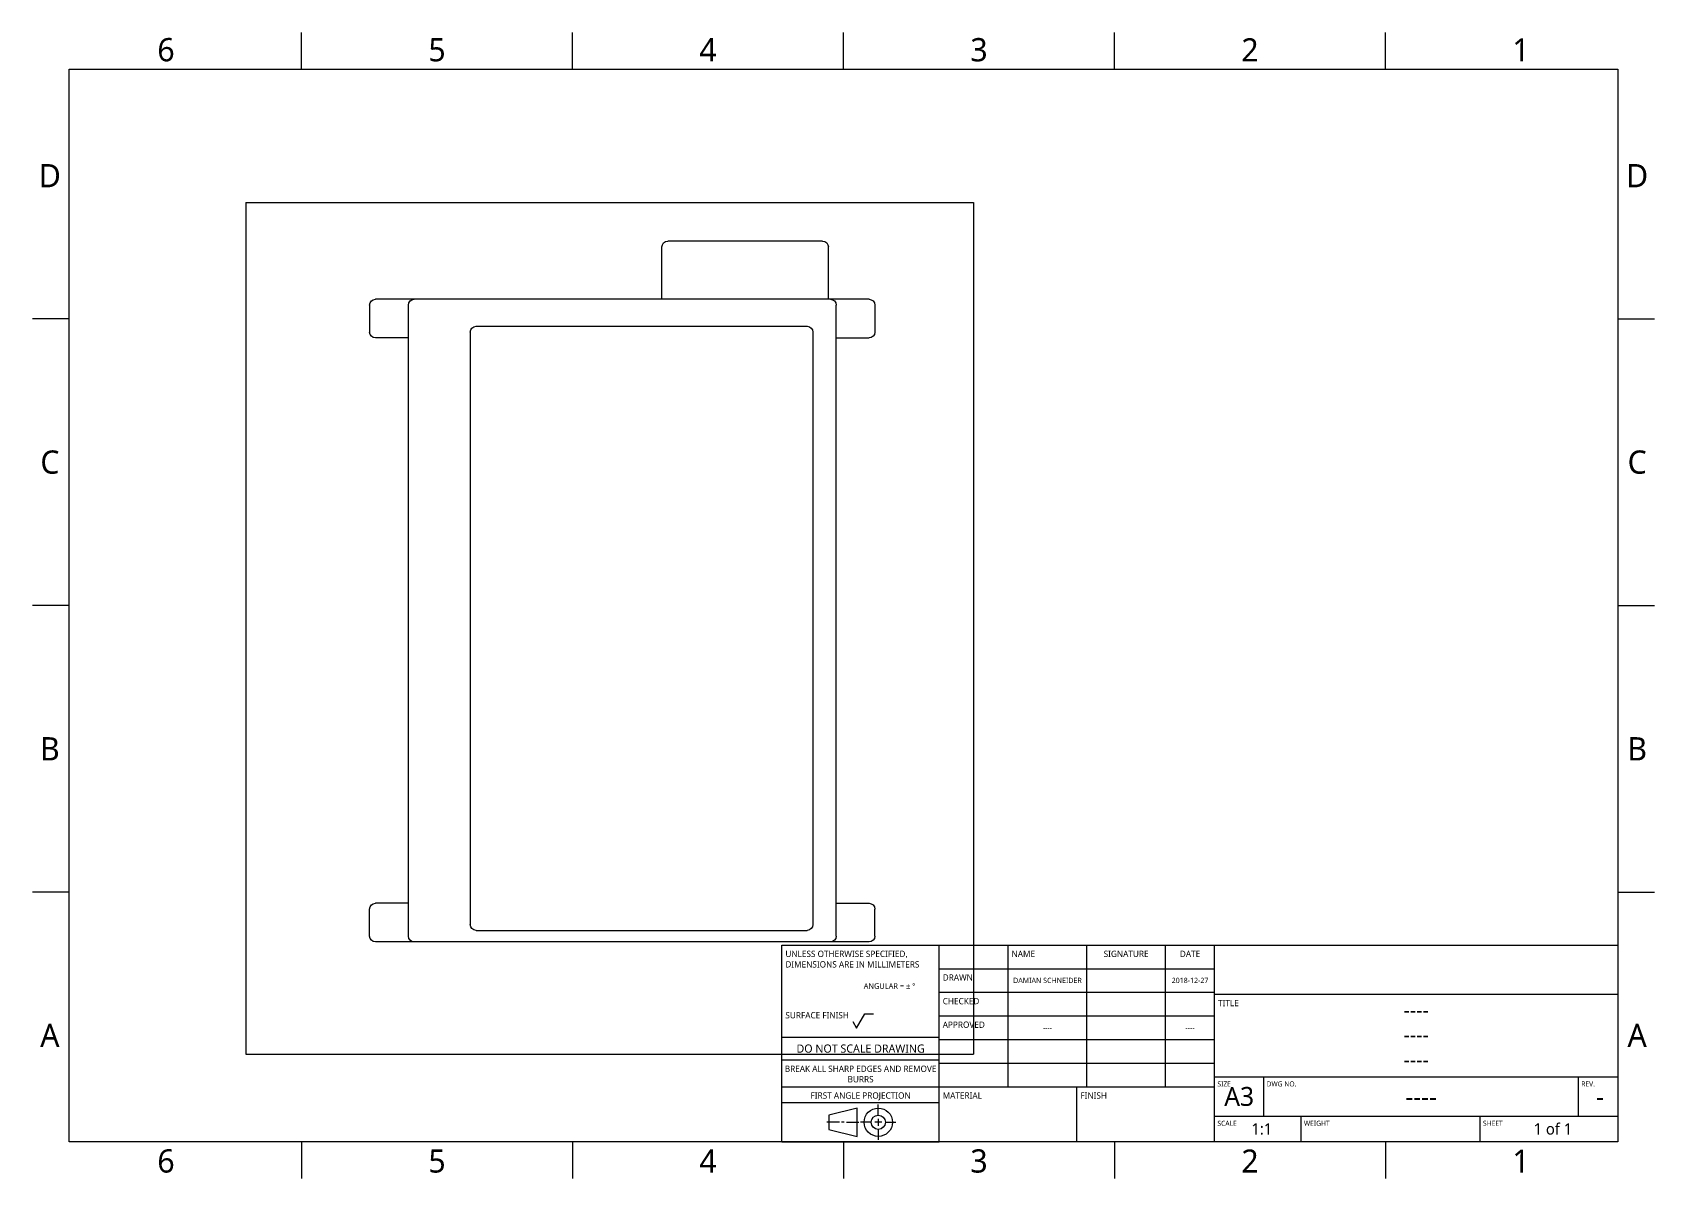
# Model space of a CAD drawing. Extents: x 0 to 420, y 0 to 296.
import ezdxf

# ---------------------------------------------------------------- set-up
doc = ezdxf.new("R2010")
doc.units = 0
doc.header["$LTSCALE"] = 12.7
for name, color, linetype in [('BORDER_FRAME', 7, 'CONTINUOUS'), ('BORDER_ZONES', 7, 'CONTINUOUS'), ('TITLE_BLOCK', 7, 'CONTINUOUS'), ('VISIBLE', 7, 'CONTINUOUS')]:
    doc.layers.add(name, color=color, linetype=linetype)
doc.styles.add('ONSHAPE-STANDARD', font='NotoSans-Regular.ttf')
doc.styles.add('ONSHAPE-STANDARD-FIELDS', font='')
doc.styles.get('ONSHAPE-STANDARD-FIELDS').set_extended_font_data('Noto Sans')

msp = doc.modelspace()

# ---------------------------------------------------------------- linework, layer by layer
at = {"layer": 'BORDER_FRAME'}
for p, q in [((10, 10), (10, 287)), ((10, 287), (410, 287)), ((410, 287), (410, 10)), ((410, 10), (10, 10))]:
    msp.add_line(p, q, dxfattribs=at)
at = {"layer": 'BORDER_ZONES'}
for p, q in [((70, 287), (70, 296.5)), ((140, 287), (140, 296.5)), ((210, 287), (210, 296.5)), ((280, 287), (280, 296.5)), ((350, 287), (350, 296.5)), ((10, 222.5), (0.5, 222.5)), ((410, 222.5), (419.5, 222.5)), ((10, 148.5), (0.5, 148.5)), ((410, 148.5), (419.5, 148.5)), ((10, 74.5), (0.5, 74.5)), ((410, 74.5), (419.5, 74.5)), ((70, 10), (70, 0.5)), ((140, 10), (140, 0.5)), ((210, 10), (210, 0.5)), ((280, 10), (280, 0.5)), ((350, 10), (350, 0.5))]:
    msp.add_line(p, q, dxfattribs=at)
at = {"layer": 'TITLE_BLOCK'}
for p, q in [((194.1, 10), (194.1, 60.8)), ((194.1, 60.8), (234.74, 60.8)), ((234.74, 10), (234.74, 60.8)), ((234.74, 60.8), (305.86, 60.8)), ((252.52, 24.22), (252.52, 60.8)), ((272.84, 24.22), (272.84, 60.8)), ((293.16, 24.22), (293.16, 60.8)), ((305.86, 10), (305.86, 60.8)), ((305.86, 60.8), (410, 60.8)), ((234.74, 54.7), (305.86, 54.7)), ((234.74, 48.61), (305.86, 48.61)), ((305.86, 48.1), (410, 48.1)), ((213.4, 39.33), (215.54, 43.03)), ((215.54, 43.03), (217.77, 43.03)), ((234.74, 42.51), (305.86, 42.51)), ((212.39, 41.09), (213.4, 39.33)), ((194.1, 37.03), (234.74, 37.03)), ((234.74, 36.42), (305.86, 36.42)), ((194.1, 31.13), (234.74, 31.13)), ((234.74, 30.32), (305.86, 30.32)), ((305.86, 26.76), (410, 26.76)), ((318.56, 16.6), (318.56, 26.76)), ((399.84, 16.6), (399.84, 26.76)), ((194.1, 24.22), (234.74, 24.22)), ((234.74, 24.22), (305.86, 24.22)), ((270.3, 10), (270.3, 24.22)), ((194.1, 20.16), (234.74, 20.16)), ((213.51, 18.7), (206.19, 16.87)), ((206.19, 16.87), (206.19, 13.21)), ((213.51, 11.38), (213.51, 18.7)), ((218.99, 16.87), (218.99, 19.61)), ((208.93, 15.04), (205.73, 15.04)), ((206.19, 13.21), (213.51, 11.38)), ((210.21, 15.04), (209.48, 15.04)), ((210.76, 15.04), (213.96, 15.04)), ((217.16, 15.04), (214.42, 15.04)), ((219.91, 15.04), (218.08, 15.04)), ((218.99, 15.95), (218.99, 14.12)), ((218.99, 13.21), (218.99, 10.47)), ((220.82, 15.04), (223.56, 15.04)), ((305.86, 16.6), (410, 16.6)), ((328.21, 10), (328.21, 16.6)), ((374.44, 10), (374.44, 16.6)), ((194.1, 10), (234.74, 10))]:
    msp.add_line(p, q, dxfattribs=at)
for radius in [3.66, 1.83]:
    msp.add_circle((218.99, 15.04), radius, dxfattribs=at)
at = {"layer": 'VISIBLE'}
for p, q in [((55.6, 252.6), (243.6, 252.6)), ((55.6, 252.6), (55.6, 32.6)), ((243.6, 252.6), (243.6, 32.6)), ((163.1, 227.6), (163.1, 241.1)), ((204.6, 242.6), (164.6, 242.6)), ((206.1, 227.6), (206.1, 241.1)), ((163.1, 227.6), (89.1, 227.6)), ((206.1, 227.6), (163.1, 227.6)), ((216.6, 227.6), (206.1, 227.6)), ((87.6, 226.1), (87.6, 219.1)), ((97.6, 217.6), (97.6, 226.1)), ((208.1, 217.6), (208.1, 226.1)), ((218.1, 226.1), (218.1, 219.1)), ((113.6, 219.1), (113.6, 66.1)), ((115.1, 220.6), (200.6, 220.6)), ((202.1, 219.1), (202.1, 66.1)), ((97.6, 217.6), (89.1, 217.6)), ((97.6, 71.6), (97.6, 217.6)), ((208.1, 71.6), (208.1, 217.6)), ((208.1, 217.6), (216.6, 217.6)), ((97.6, 71.6), (89.1, 71.6)), ((97.6, 63.1), (97.6, 71.6)), ((208.1, 63.1), (208.1, 71.6)), ((208.1, 71.6), (216.6, 71.6)), ((87.6, 63.1), (87.6, 70.1)), ((218.1, 63.1), (218.1, 70.1)), ((115.1, 64.6), (200.6, 64.6)), ((216.6, 61.6), (89.1, 61.6)), ((55.6, 32.6), (243.6, 32.6))]:
    msp.add_line(p, q, dxfattribs=at)
at = {"layer": 'VISIBLE', "extrusion": (1.05471e-15, -1.22465e-16, -1)}
for centre, start, end in [((-164.6, 241.1), 0, 90), ((-204.6, 241.1), 90, 180), ((-89.1, 226.1), 0, 90), ((-99.1, 226.1), 0, 90), ((-206.6, 226.1), 90, 180), ((-216.6, 226.1), 90, 180), ((-89.1, 219.1), 270, 0), ((-115.1, 219.1), 0, 90), ((-200.6, 219.1), 90, 180), ((-216.6, 219.1), 180, 270), ((-89.1, 70.1), 0, 90), ((-216.6, 70.1), 90, 180), ((-89.1, 63.1), 270, 0), ((-99.1, 63.1), 270, 0), ((-115.1, 66.1), 270, 0), ((-200.6, 66.1), 180, 270), ((-206.6, 63.1), 180, 270), ((-216.6, 63.1), 180, 270)]:
    msp.add_arc(centre, 1.5, start, end, dxfattribs=at)

# ---------------------------------------------------------------- texts
at = {"layer": 'BORDER_ZONES', "char_height": 6, "attachment_point": 5, "style": 'ONSHAPE-STANDARD'}
for s, insert in [('6', (35, 292)), ('5', (105, 292)), ('4', (175, 292)), ('3', (245, 292)), ('2', (315, 292)), ('1', (385, 292)), ('D', (5, 259.5)), ('D', (415, 259.5)), ('C', (5, 185.5)), ('C', (415, 185.5)), ('B', (5, 111.5)), ('B', (415, 111.5)), ('A', (5, 37.5)), ('A', (415, 37.5)), ('6', (35, 5)), ('5', (105, 5)), ('4', (175, 5)), ('3', (245, 5)), ('2', (315, 5)), ('1', (385, 5))]:
    msp.add_mtext(s, dxfattribs=dict(at, insert=insert))
at = {"layer": 'TITLE_BLOCK'}
for s, insert, char_height, width, attachment_point, style in [('UNLESS OTHERWISE SPECIFIED, DIMENSIONS ARE IN MILLIMETERS', (194.99, 59.34), 1.6256, 40.64, 1, 'ONSHAPE-STANDARD'), ('NAME', (253.41, 59.34), 1.626, 20.32, 1, 'ONSHAPE-STANDARD'), ('SIGNATURE', (283, 59.34), 1.626, 20.32, 2, 'ONSHAPE-STANDARD'), ('DATE', (299.51, 59.34), 1.626, 12.7, 2, 'ONSHAPE-STANDARD'), ('^JANGULAR = ± °^J', (215.22, 53.39), 1.463, 20.32, 1, 'ONSHAPE-STANDARD'), ('DRAWN', (235.63, 53.24), 1.626, 17.78, 1, 'ONSHAPE-STANDARD'), ('DAMIAN SCHNEIDER', (262.68, 51.66), 1.3655, 20.32, 5, 'ONSHAPE-STANDARD-FIELDS'), ('2018-12-27', (299.51, 51.66), 1.366, 12.7, 5, 'ONSHAPE-STANDARD-FIELDS'), ('CHECKED', (235.63, 47.14), 1.626, 17.78, 1, 'ONSHAPE-STANDARD'), ('TITLE', (306.75, 46.64), 1.626, 12.7, 1, 'ONSHAPE-STANDARD'), ('SURFACE FINISH', (194.99, 43.49), 1.6256, 20.32, 1, 'ONSHAPE-STANDARD'), ('----', (357.93, 44.04), 3.901, 93.98, 5, 'ONSHAPE-STANDARD-FIELDS'), ('APPROVED', (235.63, 41.05), 1.626, 17.78, 1, 'ONSHAPE-STANDARD'), ('----', (262.68, 39.46), 1.366, 20.32, 5, 'ONSHAPE-STANDARD-FIELDS'), ('----', (299.51, 39.46), 1.366, 12.7, 5, 'ONSHAPE-STANDARD-FIELDS'), ('DO NOT SCALE DRAWING', (214.42, 35.12), 2.1133, 40.64, 2, 'ONSHAPE-STANDARD'), ('----', (357.93, 37.64), 3.901, 93.98, 5, 'ONSHAPE-STANDARD-FIELDS'), ('BREAK ALL SHARP EDGES AND REMOVE BURRS', (214.42, 29.67), 1.6256, 40.64, 2, 'ONSHAPE-STANDARD'), ('----', (357.93, 31.23), 3.901, 93.98, 5, 'ONSHAPE-STANDARD-FIELDS'), ('SIZE', (306.58, 25.59), 1.3, 12.7, 1, 'ONSHAPE-STANDARD'), ('DWG NO.', (319.28, 25.59), 1.3, 81.28, 1, 'ONSHAPE-STANDARD'), ('REV.', (400.56, 25.59), 1.3, 10.16, 1, 'ONSHAPE-STANDARD'), ('FIRST ANGLE PROJECTION', (214.42, 22.76), 1.6256, 40.64, 2, 'ONSHAPE-STANDARD'), ('MATERIAL', (235.63, 22.76), 1.626, 35.56, 1, 'ONSHAPE-STANDARD'), ('FINISH', (271.19, 22.76), 1.626, 35.56, 1, 'ONSHAPE-STANDARD'), ('A3', (312.21, 21.68), 4.877, 12.7, 5, 'ONSHAPE-STANDARD-FIELDS'), ('----', (359.2, 21.68), 4.877, 81.28, 5, 'ONSHAPE-STANDARD-FIELDS'), ('-', (405.43, 21.68), 4.88, 9.144, 5, 'ONSHAPE-STANDARD-FIELDS'), ('SCALE', (306.58, 15.43), 1.3, 22.352, 1, 'ONSHAPE-STANDARD'), ('1:1', (318.05, 13.3), 2.926, 20.32, 5, 'ONSHAPE-STANDARD-FIELDS'), ('WEIGHT', (328.93, 15.43), 1.3, 46.228, 1, 'ONSHAPE-STANDARD'), ('SHEET', (375.16, 15.43), 1.3, 35.56, 1, 'ONSHAPE-STANDARD'), ('1 of 1', (393.24, 13.3), 2.926, 33.528, 5, 'ONSHAPE-STANDARD-FIELDS')]:
    msp.add_mtext(s, dxfattribs=dict(at, insert=insert, char_height=char_height, width=width, attachment_point=attachment_point, style=style))

doc.saveas('drawing.dxf')
